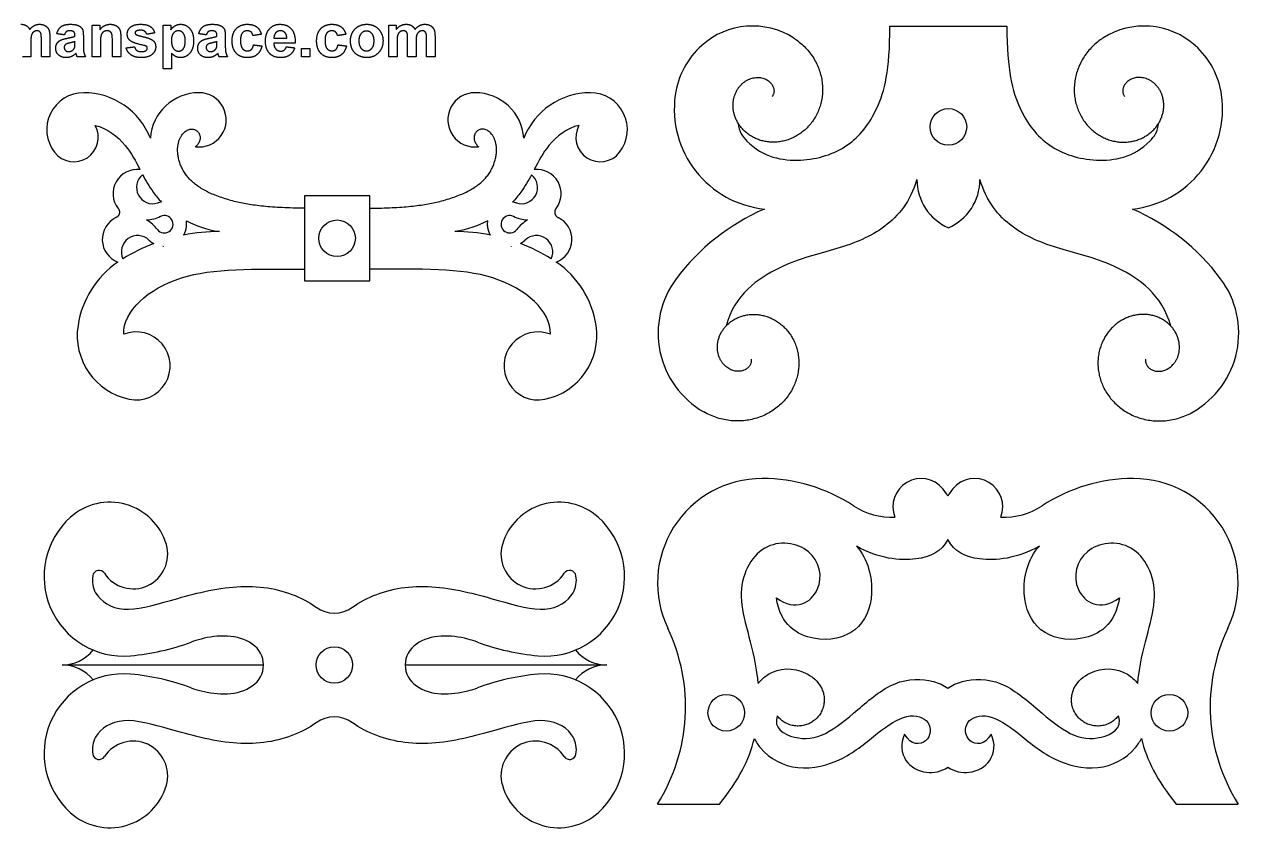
# Model space of a CAD drawing. Header units: millimetres. Extents: x -781 to 550, y -473 to 572.
# Drawn here: x -116 to 548, y -441 to -1 of the extents above; entities that cross this region are included whole.
import ezdxf

# ---------------------------------------------------------------- set-up
doc = ezdxf.new("R2010")
doc.units = ezdxf.units.MM
doc.header["$MEASUREMENT"] = 0
doc.layers.add('Default', color=18, linetype='Continuous')

msp = doc.modelspace()

# ---------------------------------------------------------------- linework, layer by layer
at = {"layer": 'Default', "color": 5}
for p, q in [((357.36, -2.29), (421.36, -2.29)), ((37.2, -95.1), (37.2, -141.64)), ((55.06, -95.1), (37.2, -95.1)), ((72.93, -95.1), (55.06, -95.1)), ((72.93, -141.64), (72.93, -95.1)), ((37.2, -141.64), (55.06, -141.64)), ((55.06, -141.64), (72.93, -141.64)), ((-95.36, -351.71), (14.81, -351.71)), ((92.32, -351.71), (202.49, -351.71)), ((230.31, -427.75), (264.14, -427.75)), ((513.98, -427.75), (547.81, -427.75))]:
    msp.add_line(p, q, dxfattribs=at)
for centre in [(389.36, -57.46), (55.06, -118.37), (53.57, -351.71), (267.88, -377.88), (510.23, -377.88)]:
    msp.add_circle(centre, 10, dxfattribs=at)
for centre, radius, start, end in [((282.28, -44), 41.71, 57.1891, 131.79695), ((496.44, -44), 41.71, 48.20305, 122.8109), ((284.34, -46.3), 44.8, 131.79692, 172.11504), ((494.38, -46.3), 44.8, 7.88496, 48.20308), ((-83.48, -58.98), 20.21, 90, 217.78094), ((-83.48, -77.89), 39.12, 21.32557, 90), ((-20.4, -65.47), 26.7, 90, 176.1126), ((-20.4, -53.61), 14.84, 262.44785, 90), ((130.52, -53.61), 14.84, 90, 277.55215), ((130.52, -65.47), 26.7, 3.8874, 90), ((193.6, -77.89), 39.12, 90, 158.67443), ((193.6, -58.98), 20.21, 322.21906, 90), ((294.41, -47.7), 54.96, 172.11504, 264.09639), ((484.31, -47.7), 54.96, 275.90361, 7.88496), ((-88.88, -63.16), 13.37, 217.78094, 29.15352), ((199, -63.16), 13.37, 150.84648, 322.21906), ((-54.24, -93.93), 13.22, 83.45954, 217.99157), ((-45.7, -90.58), 8.91, 128.56964, 287.48112), ((155.83, -90.58), 8.91, 252.51888, 51.43036), ((164.36, -93.93), 13.22, 322.00843, 96.54046), ((400.92, -86.25), 28.8, 180, 246.34241), ((377.8, -86.25), 28.8, 293.65759, 0), ((-39.38, -110.66), 12.14, 97.25852, 107.48112), ((149.5, -110.66), 12.14, 72.51888, 82.74148), ((-39.38, -110.66), 4.76, 217.64303, 115.86035), ((149.5, -110.66), 4.76, 64.13965, 322.35697), ((336.38, -212.24), 119.74, 113.4353, 143.18596), ((442.34, -212.24), 119.74, 36.81404, 66.5647), ((-60.14, -119), 13.22, 115.51179, 249.28087), ((-50.26, -88.2), 20.19, 273.20487, 295.86035), ((-59.14, -125.9), 20.19, 37.64303, 60.29851), ((160.39, -88.2), 20.19, 244.13965, 266.79513), ((169.26, -125.9), 20.19, 119.70149, 142.35697), ((170.26, -119), 13.22, 290.71913, 64.48821), ((-54, -125.81), 8.91, 46.02225, 205.13281), ((-9.29, -215.55), 100.87, 90, 101.14221), ((119.42, -215.55), 100.87, 78.85779, 90), ((164.12, -125.81), 8.91, 334.86719, 133.97775), ((-9.29, -215.55), 100.87, 110.86605, 121.54369), ((119.42, -215.55), 100.87, 58.45631, 69.13395), ((-35.65, -173.88), 51.56, 124.44309, 171.21482), ((145.78, -173.88), 51.56, 8.78518, 55.55691), ((280.26, -170.24), 49.65, 143.18598, 240.21149), ((498.46, -170.24), 49.65, 299.78851, 36.81402), ((-51.36, -171.45), 35.67, 171.21481, 258.30177), ((161.48, -171.45), 35.67, 281.69823, 8.78519), ((-54.82, -188.18), 18.59, 258.30176, 111.32335), ((164.94, -188.18), 18.59, 68.67665, 281.69824), ((287.48, -306.93), 57.18, 90, 205.51145), ((287.48, -341.09), 91.34, 56.78592, 90), ((374.4, -265.14), 15.38, 39.46091, 201.6999), ((403.72, -265.14), 15.38, 338.3001, 140.53909), ((490.63, -341.09), 91.34, 90, 123.21408), ((490.63, -306.93), 57.18, 334.48855, 90), ((-69.22, -294.91), 32.2, 16.23212, 131.80483), ((176.35, -294.91), 32.2, 48.19517, 163.76788), ((358.28, -232.96), 37.91, 236.78592, 272.75819), ((419.83, -232.96), 37.91, 267.24181, 303.21408), ((-61.68, -303.34), 43.51, 131.805, 275.01748), ((168.81, -303.34), 43.51, 264.98252, 48.195), ((-56.43, -291.19), 18.88, 213.46361, 16.2321), ((163.56, -291.19), 18.88, 163.7679, 326.53639), ((-75.11, -303.53), 3.51, 33.46357, 170.3247), ((182.24, -303.53), 3.51, 9.6753, 146.53643), ((53.57, -306.37), 16.95, 234.39303, 305.60699), ((145.7, -374.59), 99.92, 327.85524, 25.51158), ((632.41, -374.59), 99.92, 154.48842, 212.14476), ((-95.36, -329.92), 21.79, 270, 321.3654), ((-68.96, -220.42), 126.74, 275.01744, 290.40782), ((1.11, -351.71), 13.7, 0, 56.27562), ((106.02, -351.71), 13.7, 123.72438, 180), ((176.09, -220.42), 126.74, 249.59218, 264.98256), ((202.49, -329.92), 21.79, 218.6346, 270), ((-95.36, -373.5), 21.79, 38.6346, 90), ((1.11, -351.71), 13.7, 303.72438, 360), ((106.02, -351.71), 13.7, 180, 236.27562), ((202.49, -373.5), 21.79, 90, 141.3654), ((-61.68, -400.09), 43.51, 84.98252, 228.195), ((-68.96, -483.01), 126.74, 69.59218, 84.98256), ((176.09, -483.01), 126.74, 95.01744, 110.40782), ((168.81, -400.09), 43.51, 311.805, 95.01748), ((303.46, -376.17), 23.12, 138.2418, 141.97239), ((53.57, -397.06), 16.95, 54.39301, 125.60699), ((-56.43, -412.24), 18.88, 343.7679, 146.53639), ((163.56, -412.24), 18.88, 33.46361, 196.2321), ((-75.11, -399.89), 3.51, 189.6753, 326.53643), ((182.24, -399.89), 3.51, 213.46357, 350.3247), ((-69.22, -408.52), 32.2, 228.19517, 343.76788), ((176.35, -408.52), 32.2, 196.23212, 311.80483)]:
    msp.add_arc(centre, radius, start, end, dxfattribs=at)
for points, degree in [([(-117.84, -1.35), (-116.18, -1.35), (-114.96, -2.04)], 2), ([(-114.96, -2.04), (-113.74, -2.74), (-112.96, -4.14)], 2), ([(-112.96, -4.14), (-111.82, -2.74), (-110.5, -2.04)], 2), ([(-110.83, -5.49), (-111.67, -6.08), (-112.04, -7.22)], 2), ([(-109.04, -4.91), (-110, -4.91), (-110.83, -5.49)], 2), ([(-110.5, -2.04), (-109.19, -1.35), (-107.7, -1.35)], 2), ([(-107.11, -5.88), (-107.74, -4.91), (-109.04, -4.91)], 2), ([(-107.7, -1.35), (-105.8, -1.35), (-104.48, -2.13)], 2), ([(-106.64, -9.22), (-106.64, -6.64), (-107.11, -5.88)], 2), ([(-104.48, -2.13), (-103.17, -2.91), (-102.52, -4.41)], 2), ([(-102.52, -4.41), (-102.05, -5.52), (-102.05, -8.01)], 2), ([(-98.19, -6.54), (-97.51, -3.89), (-95.82, -2.62)], 2), ([(-94.05, -7.13), (-96.12, -6.83), (-98.19, -6.54)], 2), ([(-95.82, -2.62), (-94.14, -1.35), (-90.83, -1.35)], 2), ([(-93, -5.4), (-93.65, -5.89), (-94.05, -7.13)], 2), ([(-91.2, -4.91), (-92.36, -4.91), (-93, -5.4)], 2), ([(-88.88, -5.48), (-89.5, -4.91), (-91.2, -4.91)], 2), ([(-90.83, -1.35), (-87.82, -1.35), (-86.35, -2.08)], 2), ([(-88.27, -7.4), (-88.27, -6.05), (-88.88, -5.48)], 2), ([(-86.35, -2.08), (-84.88, -2.81), (-84.28, -3.93)], 2), ([(-84.28, -3.93), (-83.68, -5.05), (-83.68, -8.04)], 2), ([(-78.93, -19.13), (-78.93, -10.46), (-78.93, -1.79)], 2), ([(-78.93, -1.79), (-76.79, -1.79), (-74.64, -1.79)], 2), ([(-74.64, -4.32), (-72.4, -1.35), (-68.99, -1.35)], 2), ([(-74.64, -1.79), (-74.64, -3.06), (-74.64, -4.32)], 2), ([(-72.72, -5.56), (-73.65, -6.21), (-74, -7.29)], 2), ([(-70.62, -4.91), (-71.79, -4.91), (-72.72, -5.56)], 2), ([(-69.05, -5.36), (-69.7, -4.91), (-70.62, -4.91)], 2), ([(-68.11, -6.64), (-68.4, -5.82), (-69.05, -5.36)], 2), ([(-68.99, -1.35), (-67.49, -1.35), (-66.25, -1.9)], 2), ([(-66.25, -1.9), (-65.01, -2.45), (-64.37, -3.3)], 2), ([(-64.37, -3.3), (-63.73, -4.15), (-63.48, -5.23)], 2), ([(-63.48, -5.23), (-63.23, -6.31), (-63.23, -8.32)], 2), ([(-59.68, -6.71), (-59.68, -4.44), (-57.9, -2.9)], 2), ([(-57.9, -2.9), (-56.12, -1.35), (-52.38, -1.35)], 2), ([(-54.86, -5.12), (-55.38, -5.49), (-55.38, -6.07)], 2), ([(-55.38, -6.07), (-55.38, -6.57), (-54.92, -6.92)], 2), ([(-52.27, -4.61), (-54.08, -4.61), (-54.86, -5.12)], 2), ([(-52.38, -1.35), (-48.82, -1.35), (-47.09, -2.55)], 2), ([(-50.06, -5.18), (-50.83, -4.61), (-52.27, -4.61)], 2), ([(-49.01, -6.83), (-49.29, -5.76), (-50.06, -5.18)], 2), ([(-44.71, -6.09), (-46.86, -6.46), (-49.01, -6.83)], 2), ([(-47.09, -2.55), (-45.37, -3.75), (-44.71, -6.09)], 2), ([(-40.12, -1.79), (-37.97, -1.79), (-35.82, -1.79)], 2), ([(-40.12, -25.79), (-40.12, -13.79), (-40.12, -1.79)], 2), ([(-35.82, -1.79), (-35.82, -3.06), (-35.82, -4.32)], 2), ([(-35.82, -4.32), (-35, -3.03), (-33.61, -2.19)], 2), ([(-34.44, -6.23), (-35.53, -7.56), (-35.53, -10.17)], 2), ([(-31.7, -4.91), (-33.35, -4.91), (-34.44, -6.23)], 2), ([(-33.61, -2.19), (-32.21, -1.35), (-30.5, -1.35)], 2), ([(-29.04, -6.26), (-30.12, -4.91), (-31.7, -4.91)], 2), ([(-30.5, -1.35), (-27.53, -1.35), (-25.45, -3.73)], 2), ([(-27.97, -10.4), (-27.97, -7.61), (-29.04, -6.26)], 2), ([(-25.45, -3.73), (-23.38, -6.11), (-23.38, -10.36)], 2), ([(-20.56, -6.54), (-19.88, -3.89), (-18.2, -2.62)], 2), ([(-16.42, -7.13), (-18.49, -6.83), (-20.56, -6.54)], 2), ([(-18.2, -2.62), (-16.51, -1.35), (-13.2, -1.35)], 2), ([(-15.37, -5.4), (-16.02, -5.89), (-16.42, -7.13)], 2), ([(-13.57, -4.91), (-14.73, -4.91), (-15.37, -5.4)], 2), ([(-11.25, -5.48), (-11.87, -4.91), (-13.57, -4.91)], 2), ([(-13.2, -1.35), (-10.19, -1.35), (-8.72, -2.08)], 2), ([(-10.64, -7.4), (-10.64, -6.05), (-11.25, -5.48)], 2), ([(-8.72, -2.08), (-7.25, -2.81), (-6.65, -3.93)], 2), ([(-6.65, -3.93), (-6.05, -5.05), (-6.05, -8.04)], 2), ([(-2.34, -10.48), (-2.34, -6.16), (-0.09, -3.76)], 2), ([(-0.09, -3.76), (2.16, -1.35), (6, -1.35)], 2), ([(3.26, -6.11), (2.25, -7.31), (2.25, -10.14)], 2), ([(5.97, -4.91), (4.27, -4.91), (3.26, -6.11)], 2), ([(8.04, -5.58), (7.24, -4.91), (5.97, -4.91)], 2), ([(6, -1.35), (9.14, -1.35), (10.99, -2.7)], 2), ([(9.07, -7.57), (8.84, -6.25), (8.04, -5.58)], 2), ([(10.99, -2.7), (12.85, -4.06), (13.66, -6.83)], 2), ([(15.88, -10.59), (15.88, -6.26), (18.15, -3.8)], 2), ([(18.15, -3.8), (20.41, -1.35), (23.88, -1.35)], 2), ([(21.54, -5.98), (20.54, -7.06), (20.55, -8.91)], 2), ([(24.09, -4.91), (22.54, -4.91), (21.54, -5.98)], 2), ([(23.88, -1.35), (27.77, -1.35), (30.02, -3.9)], 2), ([(26.53, -5.93), (25.53, -4.91), (24.09, -4.91)], 2), ([(27.58, -8.91), (27.53, -6.94), (26.53, -5.93)], 2), ([(30.02, -3.9), (32.27, -6.45), (32.18, -11.72)], 2), ([(43.88, -10.48), (43.88, -6.16), (46.13, -3.76)], 2), ([(46.13, -3.76), (48.38, -1.35), (52.22, -1.35)], 2), ([(49.48, -6.11), (48.47, -7.31), (48.47, -10.14)], 2), ([(52.19, -4.91), (50.49, -4.91), (49.48, -6.11)], 2), ([(54.26, -5.58), (53.46, -4.91), (52.19, -4.91)], 2), ([(52.22, -1.35), (55.36, -1.35), (57.22, -2.7)], 2), ([(55.29, -7.57), (55.06, -6.25), (54.26, -5.58)], 2), ([(57.22, -2.7), (59.07, -4.06), (59.88, -6.83)], 2), ([(62.4, -10.22), (62.4, -7.92), (63.52, -5.77)], 2), ([(63.52, -5.77), (64.64, -3.62), (66.69, -2.48)], 2), ([(66.69, -2.48), (68.74, -1.35), (71.27, -1.35)], 2), ([(68.19, -6.45), (66.99, -7.84), (66.99, -10.46)], 2), ([(71.15, -5.05), (69.39, -5.05), (68.19, -6.45)], 2), ([(74.1, -6.45), (72.91, -5.05), (71.15, -5.05)], 2), ([(71.27, -1.35), (75.18, -1.35), (77.68, -3.92)], 2), ([(75.29, -10.43), (75.29, -7.84), (74.1, -6.45)], 2), ([(77.68, -3.92), (80.18, -6.49), (80.18, -10.41)], 2), ([(83.29, -1.79), (85.36, -1.79), (87.44, -1.79)], 2), ([(83.29, -19.13), (83.29, -10.46), (83.29, -1.79)], 2), ([(87.44, -4.14), (89.7, -1.35), (92.83, -1.35)], 2), ([(87.44, -1.79), (87.44, -2.97), (87.44, -4.14)], 2), ([(89.43, -5.48), (88.6, -6.05), (88.24, -7.13)], 2), ([(91.31, -4.91), (90.26, -4.91), (89.43, -5.48)], 2), ([(92.67, -5.26), (92.17, -4.91), (91.31, -4.91)], 2), ([(93.42, -6.36), (93.18, -5.62), (92.67, -5.26)], 2), ([(92.83, -1.35), (94.49, -1.35), (95.71, -2.04)], 2), ([(93.66, -9.63), (93.66, -7.09), (93.42, -6.36)], 2), ([(95.71, -2.04), (96.93, -2.74), (97.71, -4.14)], 2), ([(97.71, -4.14), (98.85, -2.74), (100.16, -2.04)], 2), ([(99.83, -5.49), (98.99, -6.08), (98.62, -7.22)], 2), ([(101.62, -4.91), (100.67, -4.91), (99.83, -5.49)], 2), ([(100.16, -2.04), (101.48, -1.35), (102.97, -1.35)], 2), ([(103.56, -5.88), (102.93, -4.91), (101.62, -4.91)], 2), ([(102.97, -1.35), (104.87, -1.35), (106.19, -2.13)], 2), ([(104.03, -9.22), (104.03, -6.64), (103.56, -5.88)], 2), ([(106.19, -2.13), (107.5, -2.91), (108.15, -4.41)], 2), ([(108.15, -4.41), (108.62, -5.52), (108.62, -8.01)], 2), ([(-112.04, -7.22), (-112.42, -8.35), (-112.42, -10.8)], 2), ([(-112.42, -10.8), (-112.42, -14.96), (-112.42, -19.13)], 2), ([(-106.64, -19.13), (-106.64, -14.17), (-106.64, -9.22)], 2), ([(-102.05, -8.01), (-102.05, -13.57), (-102.05, -19.13)], 2), ([(-98.79, -14.45), (-98.79, -12.98), (-98.1, -11.83)], 2), ([(-98.1, -11.83), (-97.42, -10.68), (-96.18, -10.06)], 2), ([(-96.18, -10.06), (-94.95, -9.45), (-92.62, -9)], 2), ([(-93.33, -12.33), (-94.19, -12.97), (-94.19, -13.95)], 2), ([(-90.94, -11.53), (-92.77, -11.94), (-93.33, -12.33)], 2), ([(-92.62, -9), (-89.48, -8.39), (-88.27, -7.87)], 2), ([(-88.27, -10.83), (-89.11, -11.13), (-90.94, -11.53)], 2), ([(-88.44, -13.98), (-88.27, -13.39), (-88.27, -11.75)], 2), ([(-88.27, -7.87), (-88.27, -7.64), (-88.27, -7.4)], 2), ([(-88.27, -11.75), (-88.27, -11.29), (-88.27, -10.83)], 2), ([(-83.68, -8.04), (-83.68, -10.73), (-83.68, -13.41)], 2), ([(-74, -7.29), (-74.34, -8.37), (-74.34, -11.27)], 2), ([(-74.34, -11.27), (-74.34, -15.2), (-74.34, -19.13)], 2), ([(-67.82, -10.28), (-67.82, -7.47), (-68.11, -6.64)], 2), ([(-67.82, -19.13), (-67.82, -14.7), (-67.82, -10.28)], 2), ([(-63.23, -8.32), (-63.23, -13.73), (-63.23, -19.13)], 2), ([(-57.62, -10.64), (-59.68, -9.23), (-59.68, -6.71)], 2), ([(-50.58, -12.91), (-56.13, -11.66), (-57.62, -10.64)], 2), ([(-54.92, -6.92), (-54.31, -7.38), (-50.65, -8.23)], 2), ([(-50.65, -8.23), (-47, -9.07), (-45.55, -10.29)], 2), ([(-49.04, -13.52), (-49.38, -13.19), (-50.58, -12.91)], 2), ([(-45.55, -10.29), (-44.12, -11.52), (-44.12, -13.72)], 2), ([(-35.53, -10.17), (-35.53, -13.16), (-34.39, -14.59)], 2), ([(-29.01, -14.71), (-27.97, -13.39), (-27.97, -10.4)], 2), ([(-23.38, -10.36), (-23.38, -14.73), (-25.47, -17.15)], 2), ([(-21.16, -14.45), (-21.16, -12.98), (-20.47, -11.83)], 2), ([(-20.47, -11.83), (-19.79, -10.68), (-18.55, -10.06)], 2), ([(-18.55, -10.06), (-17.32, -9.45), (-14.99, -9)], 2), ([(-15.7, -12.33), (-16.56, -12.97), (-16.56, -13.95)], 2), ([(-13.31, -11.53), (-15.14, -11.94), (-15.7, -12.33)], 2), ([(-14.99, -9), (-11.85, -8.39), (-10.64, -7.87)], 2), ([(-10.64, -10.83), (-11.48, -11.13), (-13.31, -11.53)], 2), ([(-10.81, -13.98), (-10.64, -13.39), (-10.64, -11.75)], 2), ([(-10.64, -7.87), (-10.64, -7.64), (-10.64, -7.4)], 2), ([(-10.64, -11.75), (-10.64, -11.29), (-10.64, -10.83)], 2), ([(-6.05, -8.04), (-6.05, -10.73), (-6.05, -13.41)], 2), ([(-0.09, -17.16), (-2.34, -14.75), (-2.34, -10.48)], 2), ([(2.25, -10.14), (2.25, -13.28), (3.28, -14.57)], 2), ([(8.19, -15.13), (9.02, -14.4), (9.36, -12.61)], 2), ([(13.66, -6.83), (11.36, -7.2), (9.07, -7.57)], 2), ([(9.36, -12.61), (11.66, -12.91), (13.95, -13.2)], 2), ([(13.95, -13.2), (13.25, -16.35), (11.27, -17.96)], 2), ([(17.6, -16.6), (15.88, -14.22), (15.88, -10.59)], 2), ([(32.18, -11.72), (26.32, -11.72), (20.47, -11.72)], 2), ([(20.47, -11.72), (20.52, -13.76), (21.61, -14.89)], 2), ([(20.55, -8.91), (24.07, -8.91), (27.58, -8.91)], 2), ([(46.13, -17.16), (43.88, -14.75), (43.88, -10.48)], 2), ([(48.47, -10.14), (48.47, -13.28), (49.51, -14.57)], 2), ([(54.41, -15.13), (55.24, -14.4), (55.58, -12.61)], 2), ([(59.88, -6.83), (57.58, -7.2), (55.29, -7.57)], 2), ([(55.58, -12.61), (57.88, -12.91), (60.18, -13.2)], 2), ([(60.18, -13.2), (59.48, -16.35), (57.49, -17.96)], 2), ([(63.52, -15.31), (62.4, -13.22), (62.4, -10.22)], 2), ([(66.99, -10.46), (66.99, -13.08), (68.19, -14.47)], 2), ([(74.1, -14.47), (75.29, -13.08), (75.29, -10.43)], 2), ([(80.18, -10.41), (80.18, -14.37), (77.65, -16.97)], 2), ([(88.24, -7.13), (87.88, -8.2), (87.88, -10.7)], 2), ([(87.88, -10.7), (87.88, -14.91), (87.88, -19.13)], 2), ([(93.66, -19.13), (93.66, -14.38), (93.66, -9.63)], 2), ([(98.62, -7.22), (98.25, -8.35), (98.25, -10.8)], 2), ([(98.25, -10.8), (98.25, -14.96), (98.25, -19.13)], 2), ([(104.03, -19.13), (104.03, -14.17), (104.03, -9.22)], 2), ([(108.62, -8.01), (108.62, -13.57), (108.62, -19.13)], 2), ([(-112.42, -19.13), (-114.71, -19.13), (-117.01, -19.13)], 2), ([(-102.05, -19.13), (-104.34, -19.13), (-106.64, -19.13)], 2), ([(-97.25, -18.12), (-98.79, -16.67), (-98.79, -14.45)], 2), ([(-93.04, -19.57), (-95.71, -19.57), (-97.25, -18.12)], 2), ([(-94.19, -13.95), (-94.19, -14.91), (-93.51, -15.61)], 2), ([(-93.51, -15.61), (-92.82, -16.31), (-91.75, -16.31)], 2), ([(-90.19, -18.99), (-91.53, -19.57), (-93.04, -19.57)], 2), ([(-91.75, -16.31), (-90.57, -16.31), (-89.49, -15.5)], 2), ([(-87.68, -17.25), (-88.86, -18.41), (-90.19, -18.99)], 2), ([(-89.49, -15.5), (-88.69, -14.88), (-88.44, -13.98)], 2), ([(-87.52, -17.79), (-87.64, -17.38), (-87.68, -17.25)], 2), ([(-87.08, -19.13), (-87.26, -18.67), (-87.52, -17.79)], 2), ([(-82.49, -19.13), (-84.79, -19.13), (-87.08, -19.13)], 2), ([(-83.68, -13.41), (-83.68, -15.71), (-83.43, -16.8)], 2), ([(-83.43, -16.8), (-83.18, -17.88), (-82.49, -19.13)], 2), ([(-74.34, -19.13), (-76.64, -19.13), (-78.93, -19.13)], 2), ([(-63.23, -19.13), (-65.53, -19.13), (-67.82, -19.13)], 2), ([(-60.27, -14.24), (-57.97, -13.94), (-55.68, -13.65)], 2), ([(-57.57, -18.14), (-59.63, -16.7), (-60.27, -14.24)], 2), ([(-51.98, -19.57), (-55.52, -19.57), (-57.57, -18.14)], 2), ([(-55.68, -13.65), (-55.38, -14.96), (-54.49, -15.63)], 2), ([(-54.49, -15.63), (-53.59, -16.31), (-51.98, -16.31)], 2), ([(-51.98, -16.31), (-50.21, -16.31), (-49.31, -15.65)], 2), ([(-46.11, -17.85), (-48.09, -19.57), (-51.98, -19.57)], 2), ([(-49.31, -15.65), (-48.71, -15.18), (-48.71, -14.4)], 2), ([(-48.71, -14.4), (-48.71, -13.87), (-49.04, -13.52)], 2), ([(-44.12, -13.72), (-44.12, -16.12), (-46.11, -17.85)], 2), ([(-33.11, -19.01), (-34.26, -18.44), (-35.53, -17.06)], 2), ([(-35.53, -17.06), (-35.53, -21.43), (-35.53, -25.79)], 2), ([(-34.39, -14.59), (-33.25, -16.02), (-31.62, -16.02)], 2), ([(-30.54, -19.57), (-31.96, -19.57), (-33.11, -19.01)], 2), ([(-31.62, -16.02), (-30.05, -16.02), (-29.01, -14.71)], 2), ([(-25.47, -17.15), (-27.56, -19.57), (-30.54, -19.57)], 2), ([(-19.62, -18.12), (-21.16, -16.67), (-21.16, -14.45)], 2), ([(-15.41, -19.57), (-18.08, -19.57), (-19.62, -18.12)], 2), ([(-16.56, -13.95), (-16.56, -14.91), (-15.88, -15.61)], 2), ([(-15.88, -15.61), (-15.19, -16.31), (-14.12, -16.31)], 2), ([(-12.56, -18.99), (-13.9, -19.57), (-15.41, -19.57)], 2), ([(-14.12, -16.31), (-12.94, -16.31), (-11.86, -15.5)], 2), ([(-10.06, -17.25), (-11.23, -18.41), (-12.56, -18.99)], 2), ([(-11.86, -15.5), (-11.06, -14.88), (-10.81, -13.98)], 2), ([(-9.89, -17.79), (-10.01, -17.38), (-10.06, -17.25)], 2), ([(-9.45, -19.13), (-9.63, -18.67), (-9.89, -17.79)], 2), ([(-4.86, -19.13), (-7.16, -19.13), (-9.45, -19.13)], 2), ([(-6.05, -13.41), (-6.05, -15.71), (-5.8, -16.8)], 2), ([(-5.8, -16.8), (-5.55, -17.88), (-4.86, -19.13)], 2), ([(5.95, -19.57), (2.16, -19.57), (-0.09, -17.16)], 2), ([(3.28, -14.57), (4.32, -15.87), (6.06, -15.87)], 2), ([(11.27, -17.96), (9.29, -19.57), (5.95, -19.57)], 2), ([(6.06, -15.87), (7.36, -15.87), (8.19, -15.13)], 2), ([(24.31, -19.57), (19.78, -19.57), (17.6, -16.6)], 2), ([(21.61, -14.89), (22.69, -16.02), (24.31, -16.02)], 2), ([(24.31, -16.02), (25.41, -16.02), (26.15, -15.46)], 2), ([(29.09, -18.21), (27.18, -19.57), (24.31, -19.57)], 2), ([(26.15, -15.46), (26.9, -14.89), (27.29, -13.65)], 2), ([(27.29, -13.65), (29.58, -13.94), (31.88, -14.24)], 2), ([(31.88, -14.24), (31, -16.85), (29.09, -18.21)], 2), ([(35.58, -19.13), (35.58, -16.83), (35.58, -14.54)], 2), ([(35.58, -14.54), (37.88, -14.54), (40.18, -14.54)], 2), ([(40.18, -19.13), (37.88, -19.13), (35.58, -19.13)], 2), ([(40.18, -14.54), (40.18, -16.83), (40.18, -19.13)], 2), ([(52.17, -19.57), (48.38, -19.57), (46.13, -17.16)], 2), ([(49.51, -14.57), (50.54, -15.87), (52.28, -15.87)], 2), ([(57.49, -17.96), (55.51, -19.57), (52.17, -19.57)], 2), ([(52.28, -15.87), (53.58, -15.87), (54.41, -15.13)], 2), ([(66.79, -18.49), (64.64, -17.41), (63.52, -15.31)], 2), ([(71.3, -19.57), (68.94, -19.57), (66.79, -18.49)], 2), ([(68.19, -14.47), (69.39, -15.87), (71.15, -15.87)], 2), ([(71.15, -15.87), (72.91, -15.87), (74.1, -14.47)], 2), ([(77.65, -16.97), (75.13, -19.57), (71.3, -19.57)], 2), ([(87.88, -19.13), (85.58, -19.13), (83.29, -19.13)], 2), ([(98.25, -19.13), (95.95, -19.13), (93.66, -19.13)], 2), ([(108.62, -19.13), (106.32, -19.13), (104.03, -19.13)], 2), ([(-35.53, -25.79), (-37.82, -25.79), (-40.12, -25.79)], 2), ([(372.12, -86.25), (368.38, -98.41), (355.83, -113.86), (329.1, -124.79), (297.98, -131.14), (272.36, -149.34), (267.74, -166.35)], 3), ([(-27.37, -108.87), (-22.35, -111.48), (-16.39, -113.55), (-9.29, -114.69)], 3), ([(137.5, -108.87), (132.47, -111.48), (126.51, -113.55), (119.42, -114.69)], 3), ([(281.45, -184.45), (281.5, -184.64), (281.57, -185.06), (281.57, -185.71), (281.46, -186.39), (281.24, -187.09), (280.91, -187.78), (280.46, -188.45), (279.89, -189.08), (279.22, -189.65), (278.44, -190.16), (277.56, -190.57), (276.59, -190.89), (275.55, -191.09), (274.45, -191.16), (273.31, -191.09), (272.14, -190.88), (270.96, -190.51), (269.79, -189.99), (268.65, -189.32), (267.56, -188.48), (266.54, -187.49), (265.61, -186.36), (264.8, -185.09), (264.11, -183.69), (263.57, -182.17), (263.2, -180.57), (263, -178.88), (263, -177.14), (263.19, -175.35), (263.6, -173.56), (264.21, -171.78), (265.04, -170.03), (266.08, -168.35), (267.33, -166.75), (268.78, -165.26), (270.42, -163.92), (272.24, -162.73), (274.22, -161.73), (276.35, -160.94), (278.59, -160.37), (280.93, -160.04), (283.33, -159.96), (285.78, -160.15), (288.25, -160.61), (290.69, -161.35), (293.09, -162.36), (295.4, -163.66), (297.6, -165.22), (299.65, -167.04), (301.53, -169.11), (303.2, -171.4), (304.65, -173.91), (305.83, -176.59), (306.74, -179.44), (307.34, -182.41), (307.63, -185.48), (307.59, -188.61), (307.21, -191.77), (306.48, -194.91), (305.4, -198), (303.98, -201.01), (302.23, -203.89), (300.15, -206.6), (297.75, -209.11), (295.07, -211.39), (292.12, -213.39), (288.93, -215.09), (285.54, -216.46), (281.97, -217.47), (278.26, -218.11), (274.46, -218.36), (270.61, -218.2), (266.75, -217.62), (262.93, -216.63), (259.18, -215.22), (256.77, -214), (255.6, -213.33)], 3), ([(497.27, -184.45), (497.22, -184.64), (497.15, -185.06), (497.15, -185.71), (497.26, -186.39), (497.48, -187.09), (497.81, -187.78), (498.26, -188.45), (498.83, -189.08), (499.5, -189.65), (500.28, -190.16), (501.16, -190.57), (502.13, -190.89), (503.16, -191.09), (504.26, -191.16), (505.41, -191.09), (506.58, -190.88), (507.76, -190.51), (508.93, -189.99), (510.07, -189.32), (511.16, -188.48), (512.18, -187.49), (513.11, -186.36), (513.92, -185.09), (514.61, -183.69), (515.15, -182.17), (515.52, -180.57), (515.71, -178.88), (515.72, -177.14), (515.52, -175.35), (515.12, -173.56), (514.51, -171.78), (513.68, -170.03), (512.64, -168.35), (511.39, -166.75), (509.94, -165.26), (508.3, -163.92), (506.48, -162.73), (504.5, -161.73), (502.37, -160.94), (500.13, -160.37), (497.79, -160.04), (495.38, -159.96), (492.93, -160.15), (490.47, -160.61), (488.03, -161.35), (485.63, -162.36), (483.32, -163.66), (481.12, -165.22), (479.07, -167.04), (477.19, -169.11), (475.51, -171.4), (474.07, -173.91), (472.89, -176.59), (471.98, -179.44), (471.38, -182.41), (471.09, -185.48), (471.13, -188.61), (471.51, -191.77), (472.24, -194.91), (473.32, -198), (474.74, -201.01), (476.49, -203.89), (478.57, -206.6), (480.97, -209.11), (483.65, -211.39), (486.6, -213.39), (489.79, -215.09), (493.18, -216.46), (496.75, -217.47), (500.46, -218.11), (504.25, -218.36), (508.11, -218.2), (511.97, -217.62), (515.79, -216.63), (519.54, -215.22), (521.95, -214), (523.12, -213.33)], 3), ([(389.06, -259.41), (388.3, -258.05), (387.38, -256.7), (386.28, -255.36)], 3), ([(391.84, -255.36), (390.74, -256.7), (389.82, -258.05), (389.06, -259.41)], 3), ([(339.02, -286.69), (345.47, -293.77), (350.04, -313.98), (340.59, -334.92), (316.38, -340.86), (297.35, -329.95), (295.27, -314.98)], 3), ([(482.84, -314.98), (480.77, -329.95), (461.73, -340.86), (437.53, -334.92), (428.07, -313.98), (432.65, -293.77), (439.1, -286.69)], 3), ([(264.14, -427.75), (274.62, -415.33), (280.36, -403.27), (283.24, -392.01)], 3), ([(494.88, -392.01), (497.76, -403.27), (503.5, -415.33), (513.98, -427.75)], 3)]:
    msp.add_open_spline(points, degree=degree, dxfattribs=at)
for points, knots in [([(274.39, -55.46), (274.73, -60.04), (285.09, -73.65), (309.4, -77.97), (335.62, -69.51), (351.55, -49.1), (357.36, -26.77), (357.36, -2.29)], [22.193, 22.193, 22.193, 22.193, 30.092344, 60.184689, 90.277033, 120.369378, 150.461722, 150.461722, 150.461722, 150.461722]), ([(421.36, -2.29), (421.36, -26.77), (427.17, -49.1), (443.1, -69.51), (469.32, -77.97), (493.63, -73.65), (503.99, -60.04), (504.33, -55.46)], [214.461722, 214.461722, 214.461722, 214.461722, 244.554067, 274.646411, 304.738756, 334.8311, 342.730445, 342.730445, 342.730445, 342.730445]), ([(304.88, -8.95), (305.37, -9.26), (306.89, -10.3), (309.3, -12.22), (311.93, -14.84), (314.24, -17.68), (316.21, -20.7), (317.83, -23.88), (319.08, -27.17), (319.96, -30.52), (320.47, -33.91), (320.62, -37.27), (320.41, -40.59), (319.85, -43.82), (318.97, -46.92), (317.78, -49.87), (316.31, -52.63), (314.57, -55.18), (312.61, -57.49), (310.44, -59.54), (308.1, -61.33), (305.63, -62.82), (303.06, -64.02), (300.41, -64.92), (297.73, -65.53), (295.05, -65.83), (292.41, -65.85), (289.82, -65.58), (287.32, -65.05), (284.94, -64.26), (282.71, -63.24), (280.63, -62.01), (278.75, -60.59), (277.06, -59.01), (275.59, -57.29), (274.33, -55.45), (273.31, -53.54), (272.53, -51.57), (271.97, -49.57), (271.65, -47.56), (271.55, -45.58), (271.67, -43.65), (272, -41.8), (272.51, -40.03), (273.2, -38.38), (274.05, -36.85), (275.03, -35.47), (276.14, -34.24), (277.34, -33.18), (278.61, -32.29), (279.94, -31.57), (281.3, -31.02), (282.67, -30.65), (284.03, -30.44), (285.35, -30.4), (286.63, -30.51), (287.84, -30.76), (288.97, -31.14), (290, -31.63), (290.93, -32.23), (291.75, -32.9), (292.44, -33.65), (293.01, -34.43), (293.45, -35.25), (293.76, -36.08), (293.95, -36.91), (294.02, -37.71), (293.98, -38.48), (293.84, -39.19), (293.6, -39.84), (293.28, -40.41), (293.02, -40.75), (292.89, -40.89)], [320.077646, 320.077646, 320.077646, 320.077646, 320.085299, 320.101965, 320.118632, 320.135299, 320.151965, 320.168632, 320.185299, 320.201965, 320.218632, 320.235299, 320.251965, 320.268632, 320.285299, 320.301965, 320.318632, 320.335299, 320.351965, 320.368632, 320.385299, 320.401965, 320.418632, 320.435299, 320.451965, 320.468632, 320.485299, 320.501965, 320.518632, 320.535299, 320.551965, 320.568632, 320.585299, 320.601965, 320.618632, 320.635299, 320.651965, 320.668632, 320.685299, 320.701965, 320.718632, 320.735299, 320.751965, 320.768632, 320.785299, 320.801965, 320.818632, 320.835299, 320.851965, 320.868632, 320.885299, 320.901965, 320.918632, 320.935299, 320.951965, 320.968632, 320.985299, 321.001965, 321.018632, 321.035299, 321.051965, 321.068632, 321.085299, 321.101965, 321.118632, 321.135299, 321.151965, 321.168632, 321.185299, 321.201965, 321.218632, 321.235299, 321.235299, 321.235299, 321.235299]), ([(473.84, -8.95), (473.35, -9.26), (471.83, -10.3), (469.42, -12.22), (466.79, -14.84), (464.48, -17.68), (462.51, -20.7), (460.89, -23.88), (459.64, -27.17), (458.76, -30.52), (458.25, -33.91), (458.1, -37.27), (458.31, -40.59), (458.86, -43.82), (459.75, -46.92), (460.94, -49.87), (462.41, -52.63), (464.15, -55.18), (466.11, -57.49), (468.28, -59.54), (470.62, -61.33), (473.09, -62.82), (475.66, -64.02), (478.31, -64.92), (480.98, -65.53), (483.66, -65.83), (486.31, -65.85), (488.9, -65.58), (491.4, -65.05), (493.78, -64.26), (496.01, -63.24), (498.09, -62.01), (499.97, -60.59), (501.66, -59.01), (503.13, -57.29), (504.38, -55.45), (505.41, -53.54), (506.19, -51.57), (506.75, -49.57), (507.07, -47.56), (507.17, -45.58), (507.05, -43.65), (506.72, -41.8), (506.21, -40.03), (505.52, -38.38), (504.67, -36.85), (503.69, -35.47), (502.58, -34.24), (501.38, -33.18), (500.11, -32.29), (498.78, -31.57), (497.42, -31.02), (496.05, -30.65), (494.69, -30.44), (493.37, -30.4), (492.09, -30.51), (490.88, -30.76), (489.75, -31.14), (488.72, -31.63), (487.79, -32.23), (486.97, -32.9), (486.28, -33.65), (485.71, -34.43), (485.27, -35.25), (484.96, -36.08), (484.77, -36.91), (484.7, -37.71), (484.74, -38.48), (484.88, -39.19), (485.12, -39.84), (485.44, -40.41), (485.7, -40.75), (485.83, -40.89)], [320.077646, 320.077646, 320.077646, 320.077646, 320.085299, 320.101965, 320.118632, 320.135299, 320.151965, 320.168632, 320.185299, 320.201965, 320.218632, 320.235299, 320.251965, 320.268632, 320.285299, 320.301965, 320.318632, 320.335299, 320.351965, 320.368632, 320.385299, 320.401965, 320.418632, 320.435299, 320.451965, 320.468632, 320.485299, 320.501965, 320.518632, 320.535299, 320.551965, 320.568632, 320.585299, 320.601965, 320.618632, 320.635299, 320.651965, 320.668632, 320.685299, 320.701965, 320.718632, 320.735299, 320.751965, 320.768632, 320.785299, 320.801965, 320.818632, 320.835299, 320.851965, 320.868632, 320.885299, 320.901965, 320.918632, 320.935299, 320.951965, 320.968632, 320.985299, 321.001965, 321.018632, 321.035299, 321.051965, 321.068632, 321.085299, 321.101965, 321.118632, 321.135299, 321.151965, 321.168632, 321.185299, 321.201965, 321.218632, 321.235299, 321.235299, 321.235299, 321.235299]), ([(-77.2, -56.65), (-70.7, -58.09), (-60.13, -66.47), (-55.11, -76.21), (-52.73, -80.8)], [222.091779, 222.091779, 222.091779, 222.091779, 246.052644, 265.836376, 265.836376, 265.836376, 265.836376]), ([(187.32, -56.65), (180.83, -58.09), (170.26, -66.47), (165.24, -76.21), (162.85, -80.8)], [222.091779, 222.091779, 222.091779, 222.091779, 246.052644, 265.836376, 265.836376, 265.836376, 265.836376]), ([(-51.26, -83.61), (-49.6, -86.73), (-46.76, -91.72), (-42.61, -96.82), (-40.91, -98.61)], [74.271377, 74.271377, 74.271377, 74.271377, 87.493641, 94.923792, 94.923792, 94.923792, 94.923792]), ([(161.38, -83.61), (159.72, -86.73), (156.88, -91.72), (152.73, -96.82), (151.04, -98.61)], [74.271377, 74.271377, 74.271377, 74.271377, 87.49364, 94.923792, 94.923792, 94.923792, 94.923792]), ([(510.97, -166.35), (506.36, -149.34), (480.74, -131.14), (449.62, -124.79), (422.89, -113.86), (410.34, -98.41), (406.6, -86.25)], [0, 0, 0, 0, 36.094922, 72.189844, 108.284766, 144.37968, 144.37968, 144.37968, 144.37968]), ([(-61.58, -170.86), (-62.04, -158.23), (-34.89, -133.78), (9.26, -135.22), (37.2, -135.22)], [502.343042, 502.343042, 502.343042, 502.343042, 565.308846, 626.363758, 626.363758, 626.363758, 626.363758]), ([(171.7, -170.86), (172.17, -158.23), (145.02, -133.78), (100.86, -135.22), (72.93, -135.22)], [502.343042, 502.343042, 502.343042, 502.343042, 565.308846, 626.363758, 626.363758, 626.363758, 626.363758]), ([(295.27, -314.98), (305.87, -322.91), (323, -312.05), (316.76, -286.13), (286.59, -281.96), (270.35, -313.18), (282.71, -340.08), (285.11, -360.6), (285.24, -361.92)], [2791.449426, 2791.449426, 2791.449426, 2791.449426, 2830.765758, 2870.082089, 2909.39842, 2948.714751, 2988.031083, 2990.689643, 2990.689643, 2990.689643, 2990.689643]), ([(389.06, -283.13), (385.49, -289.79), (373.3, -295.85), (351.34, -293.69), (339.02, -286.69)], [2582.256069, 2582.256069, 2582.256069, 2582.256069, 2614.023787, 2648.783078, 2648.783078, 2648.783078, 2648.783078]), ([(439.1, -286.69), (426.77, -293.69), (404.82, -295.85), (392.62, -289.79), (389.06, -283.13)], [2515.729061, 2515.729061, 2515.729061, 2515.729061, 2550.488356, 2582.256069, 2582.256069, 2582.256069, 2582.256069]), ([(492.87, -361.92), (493, -360.6), (495.41, -340.08), (507.76, -313.18), (491.52, -281.96), (461.36, -286.13), (455.11, -312.05), (472.25, -322.91), (482.84, -314.98)], [2173.823082, 2173.823082, 2173.823082, 2173.823082, 2176.481057, 2215.797388, 2255.113719, 2294.43005, 2333.746381, 2373.062712, 2373.062712, 2373.062712, 2373.062712]), ([(-78.57, -302.94), (-79.13, -306.24), (-77.38, -315.14), (-62.98, -324.2), (-37.89, -316.85), (-1.2, -306.73), (26.09, -310.1), (39.75, -317.32), (43.7, -320.15)], [429.286054, 429.286054, 429.286054, 429.286054, 445.322059, 473.977108, 502.632157, 531.287206, 559.942256, 574.175021, 574.175021, 574.175021, 574.175021]), ([(63.44, -320.15), (67.38, -317.32), (81.04, -310.1), (108.33, -306.73), (145.02, -316.85), (170.11, -324.2), (184.51, -315.14), (186.26, -306.24), (185.7, -302.94)], [595.243932, 595.243932, 595.243932, 595.243932, 609.476692, 638.131742, 666.786791, 695.44184, 724.096889, 740.132894, 740.132894, 740.132894, 740.132894]), ([(8.71, -340.32), (1.02, -334.65), (-13.23, -335.47), (-23.06, -338.57), (-24.76, -339.21)], [123.62506, 123.62506, 123.62506, 123.62506, 153.017403, 159.53612, 159.53612, 159.53612, 159.53612]), ([(131.89, -339.21), (130.19, -338.57), (120.36, -335.47), (106.11, -334.65), (98.42, -340.32)], [1009.882828, 1009.882828, 1009.882828, 1009.882828, 1016.401545, 1045.793888, 1045.793888, 1045.793888, 1045.793888]), ([(286.21, -360.77), (287.6, -359.21), (294.61, -353.25), (308.47, -352.78), (318.14, -360.45), (320.12, -364.67)], [1819.572524, 1819.572524, 1819.572524, 1819.572524, 1825.492506, 1845.807228, 1856.486128, 1856.486128, 1856.486128, 1856.486128]), ([(458, -364.67), (459.97, -360.45), (469.64, -352.78), (484.03, -353.27), (491.26, -359.86), (492.87, -361.92)], [2135.498351, 2135.498351, 2135.498351, 2135.498351, 2146.177251, 2166.491973, 2173.823082, 2173.823082, 2173.823082, 2173.823082]), ([(-24.76, -364.22), (-23.06, -364.85), (-13.23, -367.96), (1.02, -368.78), (8.71, -363.11)], [903.203155, 903.203155, 903.203155, 903.203155, 909.721872, 939.114215, 939.114215, 939.114215, 939.114215]), ([(98.42, -363.11), (106.11, -368.78), (120.36, -367.96), (130.19, -364.85), (131.89, -364.22)], [16.945388, 16.945388, 16.945388, 16.945388, 46.337732, 52.856449, 52.856449, 52.856449, 52.856449]), ([(295.81, -379.58), (293.4, -386.37), (305.41, -393.28), (321.98, -391.19), (339.34, -376.58), (359.77, -359.08), (378.63, -359), (386.78, -362.75), (389.06, -364.44)], [1894.383746, 1894.383746, 1894.383746, 1894.383746, 1912.906865, 1931.429984, 1949.953103, 1968.476222, 1986.999341, 1995.99224, 1995.99224, 1995.99224, 1995.99224]), ([(389.06, -364.44), (391.34, -362.75), (399.48, -359), (418.35, -359.08), (438.78, -376.58), (456.13, -391.19), (472.71, -393.28), (484.71, -386.37), (482.31, -379.58)], [1995.99224, 1995.99224, 1995.99224, 1995.99224, 2004.98514, 2023.508258, 2042.031377, 2060.554496, 2079.077614, 2097.600733, 2097.600733, 2097.600733, 2097.600733]), ([(43.7, -383.28), (39.75, -386.1), (26.09, -393.33), (-1.2, -396.7), (-37.89, -386.58), (-62.98, -379.23), (-77.38, -388.28), (-79.13, -397.19), (-78.57, -400.49)], [488.564261, 488.564261, 488.564261, 488.564261, 502.797022, 531.452071, 560.107119, 588.762168, 617.417216, 633.453221, 633.453221, 633.453221, 633.453221]), ([(185.7, -400.49), (186.26, -397.19), (184.51, -388.28), (170.11, -379.23), (145.02, -386.58), (108.33, -396.7), (81.04, -393.33), (67.38, -386.1), (63.44, -383.28)], [322.606383, 322.606383, 322.606383, 322.606383, 338.642387, 367.297436, 395.952484, 424.607533, 453.262581, 467.495345, 467.495345, 467.495345, 467.495345]), ([(283.24, -392.01), (284.19, -393.83), (289.67, -402.18), (306.54, -410.71), (332.36, -404.55), (351.08, -388.13), (367.09, -377.42), (380.56, -381.62), (379.35, -395.31), (368.75, -395.86), (365.44, -389.57)], [1672.671042, 1672.671042, 1672.671042, 1672.671042, 1677.923644, 1698.238364, 1718.553084, 1738.867804, 1759.182524, 1779.497244, 1799.811964, 1820.126684, 1820.126684, 1820.126684, 1820.126684]), ([(412.68, -389.57), (409.37, -395.86), (398.77, -395.31), (397.55, -381.62), (411.02, -377.42), (427.03, -388.13), (445.75, -404.55), (471.57, -410.71), (488.44, -402.18), (493.93, -393.83), (494.88, -392.01)], [1927.160675, 1927.160675, 1927.160675, 1927.160675, 1947.475395, 1967.790115, 1988.104835, 2008.419555, 2028.734275, 2049.048995, 2069.363715, 2074.616317, 2074.616317, 2074.616317, 2074.616317]), ([(365.44, -389.57), (362.77, -394.85), (364.48, -405.41), (376.66, -411.83), (385.52, -410.05), (389.06, -407.59)], [1820.126684, 1820.126684, 1820.126684, 1820.126684, 1838.649803, 1857.172921, 1873.64368, 1873.64368, 1873.64368, 1873.64368]), ([(389.06, -407.59), (392.6, -410.05), (401.46, -411.83), (413.64, -405.41), (415.35, -394.85), (412.68, -389.57)], [1873.64368, 1873.64368, 1873.64368, 1873.64368, 1890.114435, 1908.637555, 1927.160675, 1927.160675, 1927.160675, 1927.160675])]:
    msp.add_open_spline(points, degree=3, knots=knots, dxfattribs=at)
for points, weights, degree, knots in [([(37.2, -101.89), (16.68, -101.89), (-8.38, -97.93), (-29.98, -85.77), (-34.38, -64.53), (-23.08, -54.9), (-17.75, -63.82), (-22.06, -68.05), (-22.15, -68.15), (-22.25, -68.24), (-22.35, -68.33)], [1, 1, 1, 1, 1, 1, 1, 1, 0.999882868966, 0.99988286891, 0.999999999832], 3, [-124.78957, -124.78957, -124.78957, -124.78957, -100.565207, -75.423905, -50.282603, -25.141301, 0.000001, 0.000001, 0.000001, 1.408491, 1.408491, 1.408491, 1.408491]), ([(72.93, -101.89), (93.44, -101.89), (118.5, -97.93), (140.1, -85.77), (144.5, -64.53), (133.2, -54.9), (127.88, -63.82), (132.18, -68.05), (132.28, -68.15), (132.37, -68.24), (132.47, -68.33)], [1, 1, 1, 1, 1, 1, 1, 1, 0.999882868938, 0.99988286891, 0.999999999916], 3, [-124.78957, -124.78957, -124.78957, -124.78957, -100.565207, -75.423905, -50.282603, -25.141301, 0, 0, 0, 1.408491, 1.408491, 1.408491, 1.408491]), ([(-64.65, -102.07), (-63.68, -103.31), (-64.04, -104.85), (-64.41, -106.39), (-65.83, -107.07)], [1, 0.901682041466, 1, 0.901682041466, 1], 2, [296.872885, 296.872885, 296.872885, 301.463019, 301.463019, 306.053152, 306.053152, 306.053152]), ([(174.78, -102.07), (173.8, -103.31), (174.17, -104.85), (174.53, -106.39), (175.95, -107.07)], [1, 0.901682041466, 1, 0.901682088347, 0.999999906237], 2, [296.872885, 296.872885, 296.872885, 301.46302, 301.46302, 306.053152, 306.053152, 306.053152]), ([(320.12, -364.67), (325.55, -376.28), (314.62, -382.98), (303.69, -389.69), (295.81, -379.58)], [0.999999878712, 0.74564140594, 1, 0.745641345296, 1], 2, [1856.486128, 1856.486128, 1856.486128, 1875.434935, 1875.434935, 1894.383746, 1894.383746, 1894.383746]), ([(482.31, -379.58), (474.42, -389.69), (463.49, -382.98), (452.56, -376.28), (458, -364.67)], [1, 0.745641345296, 1, 0.74564140594, 0.999999878712], 2, [2097.600733, 2097.600733, 2097.600733, 2116.549544, 2116.549544, 2135.498351, 2135.498351, 2135.498351])]:
    msp.add_rational_spline(points, weights, degree=degree, knots=knots, dxfattribs=at)
for points, weights in [([(-28.79, -116.59), (-26.76, -112.97), (-27.37, -108.87)], [0.880876204192, 0.840566891305, 0.895677102498]), ([(138.91, -116.59), (136.88, -112.97), (137.5, -108.87)], [0.880876204192, 0.840566881694, 0.895677128777]), ([(-47.81, -119.39), (-46.64, -120.52), (-45.22, -121.3)], [1, 0.976635344654, 0.970839438373]), ([(157.93, -119.39), (156.77, -120.52), (155.34, -121.3)], [0.999999988859, 0.976635337702, 0.97083943561]), ([(-40.23, -122.77), (-40.16, -122.77), (-40.09, -122.78)], [0.998080203335, 0.999024798519, 1]), ([(150.35, -122.77), (150.28, -122.77), (150.22, -122.78)], [0.998080203335, 0.999024798519, 1])]:
    msp.add_rational_spline(points, weights, degree=2, dxfattribs=at)

doc.saveas('drawing.dxf')
